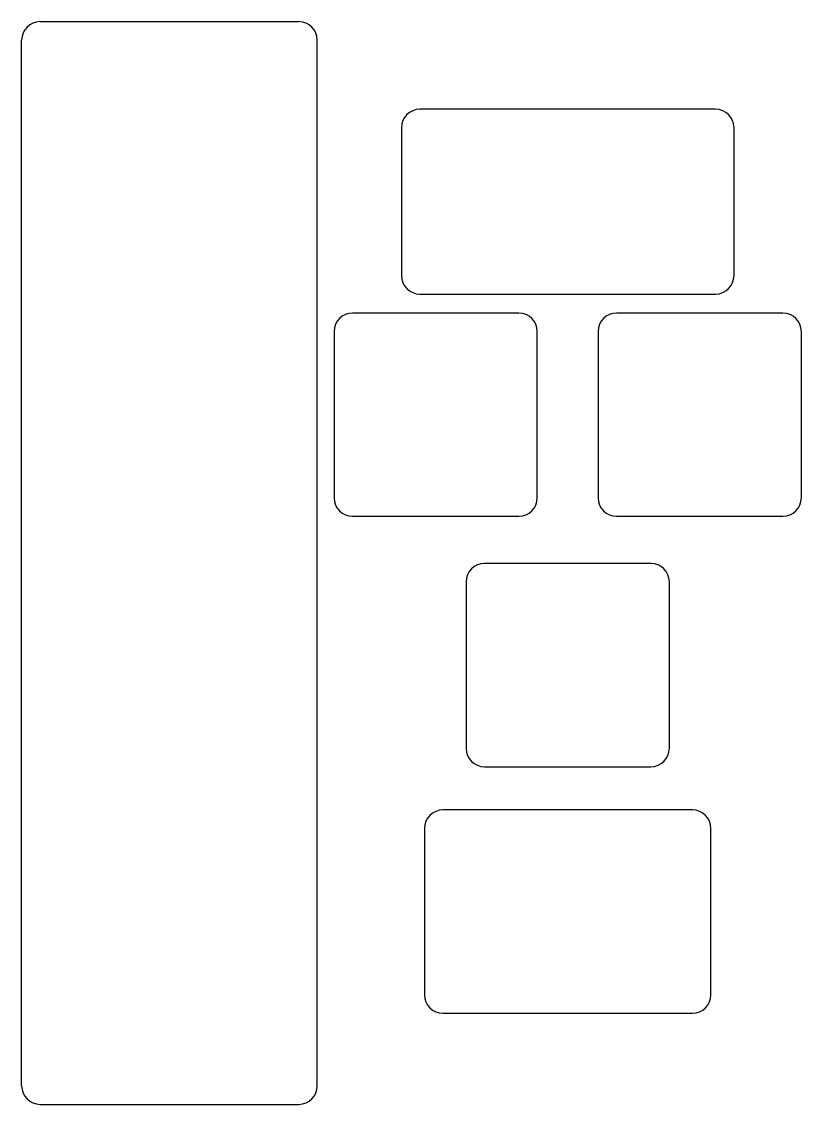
# Model space of a CAD drawing. Header units: millimetres. Extents: x 93 to 178, y 18 to 135.
import ezdxf

# ---------------------------------------------------------------- set-up
doc = ezdxf.new("R2010")
doc.units = ezdxf.units.MM

msp = doc.modelspace()

# ---------------------------------------------------------------- linework, layer by layer
for p, q in [((95.3, 134.775), (123.3, 134.775)), ((93.3, 19.625), (93.3, 132.775)), ((125.3, 19.625), (125.3, 132.775)), ((168.4, 125.3), (136.4, 125.3)), ((134.4, 123.3), (134.4, 107.3)), ((170.4, 107.3), (170.4, 123.3)), ((136.4, 105.3), (168.4, 105.3)), ((147.1125, 103.25), (129.1125, 103.25)), ((175.6875, 103.25), (157.6875, 103.25)), ((127.1125, 101.25), (127.1125, 83.25)), ((149.1125, 83.25), (149.1125, 101.25)), ((155.6875, 101.25), (155.6875, 83.25)), ((177.6875, 83.25), (177.6875, 101.25)), ((129.1125, 81.25), (147.1125, 81.25)), ((157.6875, 81.25), (175.6875, 81.25)), ((161.4, 76.15), (143.4, 76.15)), ((141.4, 74.15), (141.4, 56.15)), ((163.4, 56.15), (163.4, 74.15)), ((143.4, 54.15), (161.4, 54.15)), ((165.9, 49.48), (138.9, 49.48)), ((136.9, 47.48), (136.9, 29.48)), ((167.9, 29.48), (167.9, 47.48)), ((138.9, 27.48), (165.9, 27.48)), ((95.3, 17.625), (123.3, 17.625))]:
    msp.add_line(p, q)
for centre, start, end in [((95.3, 132.775), 90, 180), ((123.3, 132.775), 0, 90), ((136.4, 123.3), 90, 180), ((168.4, 123.3), 0, 90), ((136.4, 107.3), 180, 270), ((168.4, 107.3), 270, 360), ((129.1125, 101.25), 90, 180), ((147.1125, 101.25), 0, 90), ((157.6875, 101.25), 90, 180), ((175.6875, 101.25), 0, 90), ((129.1125, 83.25), 180, 270), ((147.1125, 83.25), 270, 360), ((157.6875, 83.25), 180, 270), ((175.6875, 83.25), 270, 360), ((143.4, 74.15), 90, 180), ((161.4, 74.15), 0, 90), ((143.4, 56.15), 180, 270), ((161.4, 56.15), 270, 360), ((138.9, 47.48), 90, 180), ((165.9, 47.48), 0, 90), ((138.9, 29.48), 180, 270), ((165.9, 29.48), 270, 360), ((95.3, 19.625), 180, 270), ((123.3, 19.625), 270, 0)]:
    msp.add_arc(centre, 2, start, end)

doc.saveas('drawing.dxf')
